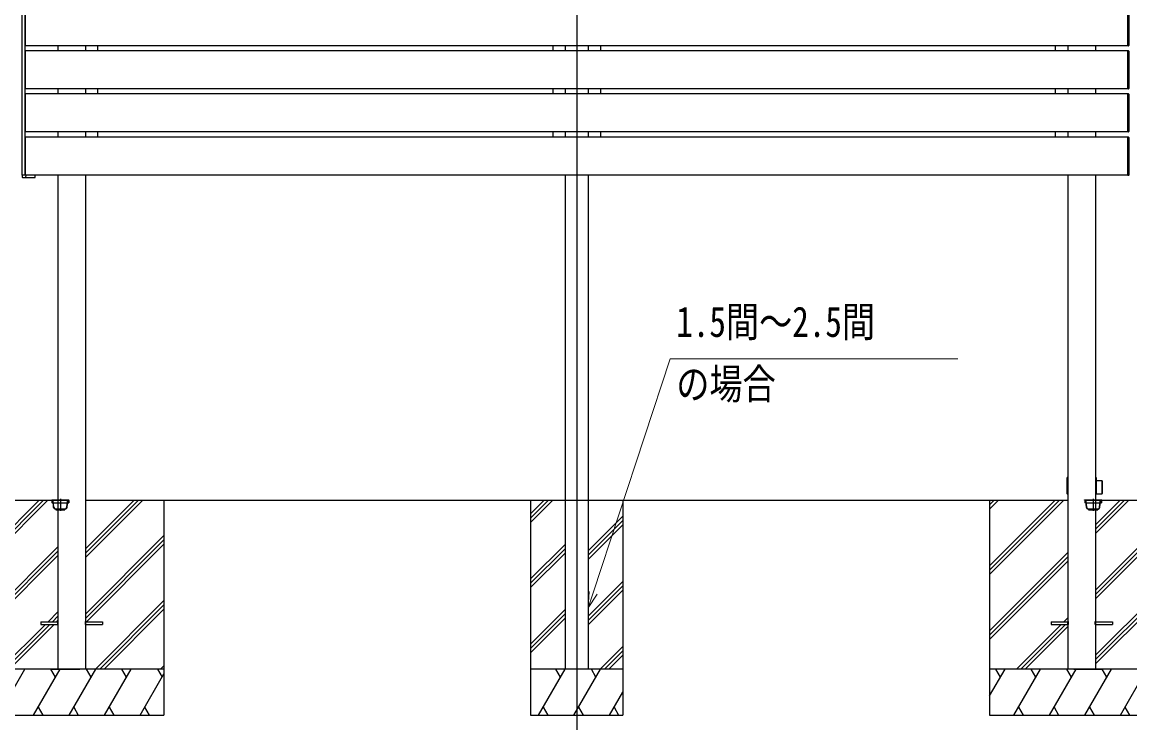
# Model space of a CAD drawing. Units: millimetres, scale not verified. Extents: x -12615 to 12615, y -8910 to 8910.
# Drawn here: x -10812 to -7206, y -5300 to -3019 of the extents above; entities that cross this region are included whole.
import ezdxf
from ezdxf.enums import TextEntityAlignment as Align

# ---------------------------------------------------------------- set-up
doc = ezdxf.new("R2010")
doc.units = ezdxf.units.MM
doc.header["$LTSCALE"] = 30
for name, color, linetype in [('0-4_YKK_12', 2, 'Continuous'), ('0-5_YKK_13', 4, 'Continuous'), ('0-6_YKK_A1', 4, 'Continuous'), ('0-9_YSS_K', 3, 'Continuous')]:
    doc.layers.add(name, color=color, linetype=linetype)
doc.layers.add('0-7_YKK_D', color=6, linetype='Continuous', lineweight=18)
doc.styles.add('ＭＳ ゴシック', font='')
doc.styles.get('ＭＳ ゴシック').set_extended_font_data('MS Gothic')

msp = doc.modelspace()

# ---------------------------------------------------------------- linework, layer by layer
at = {"layer": '0-4_YKK_12'}
for p, q in [((-9006.17, -1834.91), (-9006.17, -5381.28)), ((-10687.17, -4571), (-10687.17, -4609)), ((-7325.17, -4571), (-7325.17, -4609))]:
    msp.add_line(p, q, dxfattribs=at)
at = {"layer": '0-5_YKK_13'}
for p, q in [((-7211.67, -3095), (-7211.67, -2973)), ((-7209.17, -2973.09), (-7209.17, -3094.91)), ((-7211.67, -3096.3), (-7211.67, -3095)), ((-7210.11, -3096.2), (-7211.67, -3096.3)), ((-7209.17, -3094.91), (-7209.17, -3095.21)), ((-7211.67, -3235), (-7211.67, -3113)), ((-7209.17, -3112.79), (-7209.17, -3113.09)), ((-7209.17, -3113.09), (-7209.17, -3234.91)), ((-7211.67, -3236.3), (-7211.67, -3235)), ((-7210.11, -3236.2), (-7211.67, -3236.3)), ((-7209.17, -3234.91), (-7209.17, -3235.21)), ((-7211.67, -3375), (-7211.67, -3253)), ((-7209.17, -3252.79), (-7209.17, -3253.09)), ((-7209.17, -3253.09), (-7209.17, -3374.91)), ((-7211.67, -3376.3), (-7211.67, -3375)), ((-7210.11, -3376.2), (-7211.67, -3376.3)), ((-7209.17, -3374.91), (-7209.17, -3375.21)), ((-7211.67, -3516.4), (-7211.67, -3394.4)), ((-7209.17, -3394.19), (-7209.17, -3394.49)), ((-7209.17, -3394.49), (-7209.17, -3516.31)), ((-7211.67, -3517.7), (-7211.67, -3516.4)), ((-7210.11, -3517.6), (-7211.67, -3517.7)), ((-7209.17, -3516.31), (-7209.17, -3516.61)), ((-10715.17, -4574), (-10659.17, -4574)), ((-10711.03, -4576), (-10714.67, -4576)), ((-10714.67, -4576), (-10714.67, -4584)), ((-10710.05, -4575.75), (-10711.07, -4575.75)), ((-10709.06, -4598.52), (-10711.04, -4575.91)), ((-10663.3, -4576), (-10711.03, -4576)), ((-10708.06, -4598.44), (-10710.04, -4575.83)), ((-10666.27, -4598.44), (-10664.29, -4575.83)), ((-10665.27, -4598.52), (-10663.3, -4575.91)), ((-10664.29, -4575.75), (-10663.27, -4575.75)), ((-10659.67, -4576), (-10663.3, -4576)), ((-10659.67, -4576), (-10659.67, -4584)), ((-10659.17, -4575), (-10659.17, -4574)), ((-7353.17, -4574), (-7297.17, -4574)), ((-7349.03, -4576), (-7352.67, -4576)), ((-7352.67, -4576), (-7352.67, -4584)), ((-7348.05, -4575.75), (-7349.07, -4575.75)), ((-7347.06, -4598.52), (-7349.04, -4575.91)), ((-7301.3, -4576), (-7349.03, -4576)), ((-7346.06, -4598.44), (-7348.04, -4575.83)), ((-7304.27, -4598.44), (-7302.29, -4575.83)), ((-7303.27, -4598.52), (-7301.3, -4575.91)), ((-7302.29, -4575.75), (-7301.27, -4575.75)), ((-7297.67, -4576), (-7301.3, -4576)), ((-7297.67, -4576), (-7297.67, -4584)), ((-7297.17, -4575), (-7297.17, -4574)), ((-10710.33, -4584), (-10714.66, -4584)), ((-10710.33, -4584), (-10664, -4584)), ((-10709.31, -4584.25), (-10710.31, -4584.25)), ((-10703.08, -4603), (-10670.86, -4603)), ((-10671.25, -4604), (-10703.08, -4604)), ((-10672.17, -4606), (-10672.17, -4604)), ((-10665.03, -4584.25), (-10664.03, -4584.25)), ((-10664, -4584), (-10659.67, -4584)), ((-7348.33, -4584), (-7352.66, -4584)), ((-7348.33, -4584), (-7302, -4584)), ((-7347.31, -4584.25), (-7348.31, -4584.25)), ((-7341.08, -4603), (-7308.86, -4603)), ((-7309.25, -4604), (-7341.08, -4604)), ((-7310.17, -4606), (-7310.17, -4604)), ((-7303.03, -4584.25), (-7302.03, -4584.25)), ((-7302, -4584), (-7297.67, -4584))]:
    msp.add_line(p, q, dxfattribs=at)
for points in [[(-7211.67, -3113), (-7211.67, -3111.7), (-7210.11, -3111.8)], [(-7211.67, -3253), (-7211.67, -3251.7), (-7210.11, -3251.8)], [(-7211.67, -3394.4), (-7211.67, -3393.1), (-7210.11, -3393.2)], [(-10659.17, -4575), (-10715.17, -4575), (-10715.17, -4574)], [(-7297.17, -4575), (-7353.17, -4575), (-7353.17, -4574)], [(-10702.17, -4604), (-10702.17, -4606), (-10672.17, -4606)], [(-7340.17, -4604), (-7340.17, -4606), (-7310.17, -4606)]]:
    msp.add_lwpolyline(points, dxfattribs=at)
for centre, radius, start, end in [((-7210.17, -3095.21), 1, 273.5, 0), ((-7210.17, -3112.79), 1, 0, 86.5), ((-7210.17, -3235.21), 1, 273.5, 0), ((-7210.17, -3252.79), 1, 0, 86.5), ((-7210.17, -3375.21), 1, 273.5, 0), ((-7210.17, -3394.19), 1, 0, 86.5), ((-7210.17, -3516.61), 1, 273.5, 0), ((-10712.04, -4576), 2, 5, 90), ((-10712.04, -4576), 1, 5, 90), ((-10662.3, -4576), 2, 90, 175), ((-10662.3, -4576), 1, 90, 175), ((-7350.04, -4576), 2, 5, 90), ((-7350.04, -4576), 1, 5, 90), ((-7300.3, -4576), 2, 90, 175), ((-7300.3, -4576), 1, 90, 175), ((-10703.08, -4598), 6, 185, 270), ((-10703.08, -4598), 5, 185, 270), ((-10671.25, -4598), 5, 270, 355), ((-10671.25, -4598), 6, 270, 355), ((-7341.08, -4598), 6, 185, 270), ((-7341.08, -4598), 5, 185, 270), ((-7309.25, -4598), 5, 270, 355), ((-7309.25, -4598), 6, 270, 355)]:
    msp.add_arc(centre, radius, start, end, dxfattribs=at)
at = {"layer": '0-6_YKK_A1'}
for p, q in [((-10811.17, -3517.4), (-10811.17, -1852)), ((-10801.17, -3517.4), (-10801.17, -1852)), ((-7211.67, -3096), (-7211.67, -2972)), ((-10695.37, -3096), (-10695.37, -3112)), ((-10604.97, -3096), (-10604.97, -3112)), ((-10564.97, -3112), (-10564.97, -3096)), ((-9083.67, -3096), (-9083.67, -3112)), ((-9043.67, -3096), (-9043.67, -3112)), ((-8968.67, -3096), (-8968.67, -3112)), ((-8928.67, -3096), (-8928.67, -3112)), ((-7447.37, -3112), (-7447.37, -3096)), ((-7407.37, -3096), (-7407.37, -3112)), ((-7316.97, -3096), (-7316.97, -3112)), ((-7211.67, -3112), (-10800.67, -3112)), ((-7211.67, -3236), (-7211.67, -3112)), ((-10695.37, -3236), (-10695.37, -3252)), ((-10604.97, -3236), (-10604.97, -3252)), ((-10564.97, -3252), (-10564.97, -3236)), ((-9083.67, -3236), (-9083.67, -3252)), ((-9043.67, -3236), (-9043.67, -3252)), ((-8968.67, -3236), (-8968.67, -3252)), ((-8928.67, -3236), (-8928.67, -3252)), ((-7447.37, -3252), (-7447.37, -3236)), ((-7407.37, -3236), (-7407.37, -3252)), ((-7316.97, -3236), (-7316.97, -3252)), ((-7211.67, -3252), (-10800.67, -3252)), ((-7211.67, -3376), (-7211.67, -3252)), ((-10695.37, -3376), (-10695.37, -3393.4)), ((-10604.97, -3376), (-10604.97, -3393.4)), ((-10564.97, -3392), (-10564.97, -3376)), ((-9083.67, -3376), (-9083.67, -3392)), ((-9043.67, -3376), (-9043.67, -3393.4)), ((-8968.67, -3376), (-8968.67, -3393.4)), ((-8928.67, -3376), (-8928.67, -3392)), ((-7447.37, -3392), (-7447.37, -3376)), ((-7407.37, -3376), (-7407.37, -3393.4)), ((-7316.97, -3376), (-7316.97, -3393.4)), ((-7211.67, -3393.4), (-10800.67, -3393.4)), ((-7211.67, -3517.4), (-7211.67, -3393.4)), ((-10771.17, -3517.4), (-10811.17, -3517.4)), ((-10811.17, -3517.4), (-10811.17, -3523.9)), ((-10810.17, -3517.4), (-10811.17, -3517.4)), ((-10810.17, -3524.9), (-10800.26, -3524.9)), ((-10798.26, -3524.9), (-10800.26, -3524.9)), ((-10797.86, -3517.4), (-10798.86, -3517.4)), ((-10798.26, -3524.9), (-10770.26, -3524.9)), ((-10695.37, -3517.4), (-10695.37, -5125)), ((-10604.97, -3517.4), (-10604.97, -5125)), ((-9043.67, -3517.4), (-9043.67, -5125)), ((-8968.67, -3517.4), (-8968.67, -5125)), ((-7407.37, -3517.4), (-7407.37, -5125)), ((-7316.97, -3517.4), (-7316.97, -5125)), ((-7409.09, -4500.5), (-7408.39, -4500.5)), ((-7408.39, -4500.8), (-7408.67, -4532.75)), ((-7408.39, -4500.5), (-7407.37, -4500.5)), ((-7408.39, -4500.5), (-7408.39, -4500.8)), ((-7407.37, -4500.8), (-7408.39, -4500.8)), ((-7316.45, -4500.8), (-7316.97, -4500.8)), ((-7316.45, -4500.5), (-7316.45, -4500.8)), ((-7316.29, -4519.21), (-7316.45, -4500.8)), ((-7315.45, -4500.8), (-7315.3, -4518.09)), ((-7408.67, -4532.75), (-7409.67, -4532.75)), ((-7408.67, -4532.75), (-7408.48, -4554.7)), ((-7407.37, -4532.75), (-7408.67, -4532.75)), ((-7315.17, -4532.75), (-7316.97, -4532.75)), ((-7295.46, -4511.74), (-7315.35, -4511.4)), ((-7315.05, -4519.24), (-7315.17, -4532.75)), ((-7315.17, -4532.75), (-7315.05, -4546.26)), ((-7295.46, -4532.75), (-7295.46, -4511.74)), ((-7295.46, -4553.76), (-7295.46, -4532.75)), ((-7295.17, -4512.04), (-7295.17, -4553.46)), ((-11283.72, -4575), (-10695.37, -4575)), ((-10949.92, -4769.18), (-10755.74, -4575)), ((-10949.92, -4783.32), (-10741.6, -4575)), ((-10949.92, -4797.46), (-10727.45, -4575)), ((-10604.97, -4575), (-7407.37, -4575)), ((-10604.72, -4760.63), (-10419.09, -4575)), ((-10604.72, -4746.49), (-10433.23, -4575)), ((-10604.72, -4732.35), (-10447.37, -4575)), ((-10349.92, -4575), (-10349.92, -5275)), ((-9156.17, -4575), (-9156.17, -5275)), ((-9156.17, -4618.98), (-9112.19, -4575)), ((-9156.17, -4633.12), (-9098.05, -4575)), ((-9156.17, -4647.26), (-9083.9, -4575)), ((-8856.17, -4575), (-8856.17, -5275)), ((-7662.17, -4575), (-7662.17, -5275)), ((-7662.17, -4788.18), (-7448.99, -4575)), ((-7662.17, -4802.32), (-7434.85, -4575)), ((-7662.17, -4816.46), (-7420.7, -4575)), ((-7662.17, -4604.33), (-7632.84, -4575)), ((-7662.17, -4590.19), (-7646.98, -4575)), ((-7662.17, -4576.05), (-7661.12, -4575)), ((-7408.48, -4555), (-7409.18, -4555)), ((-7408.48, -4554.7), (-7407.37, -4554.7)), ((-7408.48, -4555), (-7408.48, -4554.7)), ((-7407.37, -4555), (-7408.48, -4555)), ((-7316.97, -4554.7), (-7316.36, -4554.7)), ((-7316.36, -4555), (-7316.97, -4555)), ((-7316.97, -4655.11), (-7236.86, -4575)), ((-7316.97, -4669.25), (-7222.71, -4575)), ((-7316.97, -4683.4), (-7208.57, -4575)), ((-7316.97, -4575), (-7092.37, -4575)), ((-7316.36, -4554.7), (-7316.29, -4546.29)), ((-7316.36, -4555), (-7316.36, -4554.7)), ((-7315.66, -4555), (-7316.36, -4555)), ((-7315.3, -4547.41), (-7315.36, -4554.7)), ((-7315.35, -4554.1), (-7295.46, -4553.76)), ((-8968.67, -4739.85), (-8856.17, -4627.35)), ((-8968.67, -4753.99), (-8856.17, -4641.49)), ((-7316.97, -4867.24), (-7092.37, -4642.64)), ((-8968.67, -4768.13), (-8856.17, -4655.63)), ((-7316.97, -4881.38), (-7092.37, -4656.79)), ((-7316.97, -4895.53), (-7092.37, -4670.93)), ((-10604.72, -4944.48), (-10349.92, -4689.68)), ((-10604.72, -4958.62), (-10349.92, -4703.82)), ((-10602.46, -4970.5), (-10349.92, -4717.96)), ((-9156.17, -4831.11), (-9043.67, -4718.61)), ((-10949.92, -4981.31), (-10695.12, -4726.51)), ((-10949.92, -4995.45), (-10695.12, -4740.65)), ((-10949.92, -5009.59), (-10695.12, -4754.79)), ((-9156.17, -4845.25), (-9043.67, -4732.75)), ((-9156.17, -4859.39), (-9043.67, -4746.9)), ((-7662.17, -5000.31), (-7407.37, -4745.51)), ((-7662.17, -5014.45), (-7407.37, -4759.65)), ((-7662.17, -5028.59), (-7407.37, -4773.79)), ((-8968.67, -4951.98), (-8856.17, -4839.48)), ((-8968.67, -4966.12), (-8856.17, -4853.62)), ((-8968.67, -4980.26), (-8856.17, -4867.76)), ((-7316.97, -5079.37), (-7092.37, -4854.77)), ((-10573.11, -5125), (-10349.92, -4901.81)), ((-7316.97, -5093.51), (-7092.37, -4868.92)), ((-7316.97, -5107.66), (-7092.37, -4883.06)), ((-10726.98, -4970.5), (-10695.12, -4938.64)), ((-10558.97, -5125), (-10349.92, -4915.95)), ((-10544.82, -5125), (-10349.92, -4930.09)), ((-9156.17, -5043.24), (-9043.67, -4930.74)), ((-10750.23, -4970.5), (-10750.23, -4979.5)), ((-10750.23, -4970.5), (-10695.23, -4970.5)), ((-10712.83, -4970.5), (-10695.12, -4952.78)), ((-10698.69, -4970.5), (-10695.12, -4966.93)), ((-10695.37, -4979.99), (-10695.37, -4970.01)), ((-10605.23, -4970.5), (-10550.23, -4970.5)), ((-10604.97, -4979.99), (-10604.97, -4970.01)), ((-10550.23, -4970.5), (-10550.23, -4979.5)), ((-9156.17, -5057.38), (-9043.67, -4944.88)), ((-9156.17, -5071.53), (-9043.67, -4959.03)), ((-7462.23, -4970.5), (-7462.23, -4979.5)), ((-7462.23, -4970.5), (-7407.23, -4970.5)), ((-7420.23, -4970.5), (-7407.37, -4957.64)), ((-7405.57, -4970), (-7407.37, -4970)), ((-7407.37, -4979.99), (-7407.37, -4970.01)), ((-7405.57, -4979.99), (-7405.57, -4970.01)), ((-7316.97, -4970), (-7318.77, -4970)), ((-7318.77, -4979.99), (-7318.77, -4970.01)), ((-7317.23, -4970.5), (-7262.23, -4970.5)), ((-7316.97, -4979.99), (-7316.97, -4970.01)), ((-7262.23, -4970.5), (-7262.23, -4979.5)), ((-10881.48, -5125), (-10735.98, -4979.5)), ((-10867.33, -5125), (-10721.83, -4979.5)), ((-10853.19, -5125), (-10707.69, -4979.5)), ((-10750.23, -4979.5), (-10695.23, -4979.5)), ((-10605.23, -4979.5), (-10550.23, -4979.5)), ((-7574.73, -5125), (-7429.23, -4979.5)), ((-7560.58, -5125), (-7415.08, -4979.5)), ((-7546.44, -5125), (-7407.37, -4985.93)), ((-7462.23, -4979.5), (-7407.23, -4979.5)), ((-7407.37, -4980), (-7405.57, -4980)), ((-7318.77, -4980), (-7316.97, -4980)), ((-7317.23, -4979.5), (-7262.23, -4979.5)), ((-8929.56, -5125), (-8856.17, -5051.61)), ((-8915.42, -5125), (-8856.17, -5065.75)), ((-8901.27, -5125), (-8856.17, -5079.89)), ((-10360.98, -5125), (-10349.92, -5113.94)), ((-10349.92, -5125), (-10949.92, -5125)), ((-10889.7, -5275), (-10803.1, -5125)), ((-10774.23, -5275), (-10687.63, -5125)), ((-10702.63, -5150.98), (-10717.63, -5125)), ((-10714.37, -5125), (-10713.87, -5125)), ((-10713.87, -5125), (-10624.47, -5125)), ((-10658.76, -5275), (-10572.16, -5125)), ((-10624.47, -5125), (-10623.97, -5125)), ((-10587.16, -5150.98), (-10602.16, -5125)), ((-10543.29, -5275), (-10456.69, -5125)), ((-10471.69, -5150.98), (-10486.69, -5125)), ((-10427.82, -5275), (-10349.92, -5140.07)), ((-10371.22, -5125), (-10356.22, -5150.98)), ((-8856.17, -5125), (-9156.17, -5125)), ((-9130.68, -5275), (-9044.08, -5125)), ((-9059.08, -5150.98), (-9074.08, -5125)), ((-9015.21, -5275), (-8928.61, -5125)), ((-8943.61, -5150.98), (-8958.61, -5125)), ((-6747.17, -5125), (-7662.17, -5125)), ((-7662.17, -5212.21), (-7611.82, -5125)), ((-7626.82, -5150.98), (-7641.82, -5125)), ((-7582.95, -5275), (-7496.35, -5125)), ((-7511.35, -5150.98), (-7526.35, -5125)), ((-7467.48, -5275), (-7380.88, -5125)), ((-7395.88, -5150.98), (-7410.88, -5125)), ((-7388.37, -5125), (-7387.87, -5125)), ((-7387.87, -5125), (-7388.37, -5125)), ((-7387.87, -5125), (-7298.47, -5125)), ((-7386.27, -5125), (-7384.87, -5125)), ((-7385.57, -5125), (-7385.87, -5125)), ((-7385.87, -5125), (-7382.87, -5125)), ((-7384.67, -5125), (-7385.57, -5125)), ((-7384.87, -5125), (-7384.37, -5125)), ((-7384.37, -5125), (-7384.67, -5125)), ((-7352.01, -5275), (-7265.41, -5125)), ((-7303.47, -5125), (-7300.47, -5125)), ((-7302.67, -5125), (-7302.37, -5125)), ((-7301.97, -5125), (-7301.47, -5125)), ((-7301.47, -5125), (-7300.07, -5125)), ((-7300.47, -5125), (-7300.77, -5125)), ((-7300.17, -5125), (-7300.47, -5125)), ((-7300.07, -5125), (-7300.17, -5125)), ((-7300.07, -5125), (-7299.77, -5125)), ((-7299.77, -5125), (-7300.07, -5125)), ((-7298.47, -5125), (-7297.97, -5125)), ((-7297.97, -5125), (-7298.47, -5125)), ((-7298.27, -5125), (-7297.97, -5125)), ((-7280.41, -5150.98), (-7295.41, -5125)), ((-7236.54, -5275), (-7149.94, -5125)), ((-8899.74, -5275), (-8856.17, -5199.53)), ((-10759.23, -5249.02), (-10744.23, -5275)), ((-10643.76, -5249.02), (-10628.76, -5275)), ((-10528.29, -5249.02), (-10513.29, -5275)), ((-10412.82, -5249.02), (-10397.82, -5275)), ((-9115.68, -5249.02), (-9100.68, -5275)), ((-9000.21, -5249.02), (-8985.21, -5275)), ((-8884.74, -5249.02), (-8869.74, -5275)), ((-7567.95, -5249.02), (-7552.95, -5275)), ((-7452.48, -5249.02), (-7437.48, -5275)), ((-7337.01, -5249.02), (-7322.01, -5275)), ((-7221.54, -5249.02), (-7206.54, -5275)), ((-10949.92, -5275), (-10349.92, -5275)), ((-9156.17, -5275), (-8856.17, -5275)), ((-7662.17, -5275), (-6747.17, -5275))]:
    msp.add_line(p, q, dxfattribs=at)
for points in [[(-7211.67, -3096), (-10800.29, -3096), (-10800.67, -2972)], [(-7211.67, -3236), (-10800.29, -3236), (-10800.67, -3112)], [(-7211.67, -3376), (-10800.29, -3376), (-10800.67, -3252)], [(-7211.67, -3517.4), (-10800.29, -3517.4), (-10800.67, -3393.4)], [(-10799.26, -3523.96), (-10798.86, -3517.4), (-10799.86, -3517.4), (-10810.17, -3517.4)], [(-10769.26, -3523.96), (-10768.86, -3517.4), (-10769.86, -3517.4), (-10797.86, -3517.4)], [(-7409.48, -4554.7), (-7409.67, -4532.75), (-7409.39, -4500.8)], [(-7316.97, -4500.5), (-7316.45, -4500.5), (-7315.75, -4500.5)], [(-7316.29, -4519.21), (-7315.29, -4519.24), (-7315.05, -4519.24)], [(-7316.29, -4546.29), (-7315.29, -4546.26), (-7315.05, -4546.26)], [(-7388.37, -5125), (-7388.07, -5125), (-7386.17, -5125), (-7385.87, -5125), (-7386.17, -5125), (-7386.27, -5125)], [(-7386.27, -5125), (-7386.57, -5125), (-7386.27, -5125)], [(-7383.17, -5125), (-7386.17, -5125), (-7385.87, -5125), (-7383.97, -5125), (-7383.67, -5125), (-7383.97, -5125), (-7386.27, -5125), (-7386.57, -5125), (-7386.48, -5125), (-7386.26, -5125), (-7386.17, -5125), (-7386.13, -5125), (-7383.71, -5125), (-7383.67, -5125), (-7380.67, -5125), (-7379.54, -5125), (-7379.28, -5125), (-7378.07, -5125), (-7377.81, -5125)], [(-7308.53, -5125), (-7308.27, -5125), (-7307.05, -5125), (-7306.79, -5125), (-7305.67, -5125)], [(-7305.67, -5125), (-7302.67, -5125), (-7302.63, -5125), (-7300.21, -5125), (-7300.17, -5125), (-7300.08, -5125), (-7299.86, -5125), (-7299.77, -5125), (-7300.07, -5125), (-7302.37, -5125), (-7302.67, -5125)], [(-7302.37, -5125), (-7300.47, -5125), (-7300.17, -5125), (-7303.17, -5125)], [(-7300.77, -5125), (-7301.67, -5125), (-7301.97, -5125)], [(-7300.47, -5125), (-7300.17, -5125), (-7298.27, -5125)]]:
    msp.add_lwpolyline(points, dxfattribs=at)
for centre, radius, start, end in [((-10810.17, -3523.9), 1, 180, 270), ((-10800.26, -3523.9), 1, 270, 356.5), ((-10770.26, -3523.9), 1, 270, 356.5), ((-7409.09, -4500.8), 0.3, 90, 179.5), ((-7315.75, -4500.8), 0.3, 0.5, 90), ((-7316.33, -4518.17), 1.04, 272.34943, 4.76455), ((-7295.47, -4512.04), 0.3, 0, 89), ((-7409.18, -4554.7), 0.3, 180.5, 270), ((-7316.35, -4547.34), 1.05, 356.22953, 86.65649), ((-7315.66, -4554.7), 0.3, 270, 359.5), ((-7295.47, -4553.46), 0.3, 271, 0)]:
    msp.add_arc(centre, radius, start, end, dxfattribs=at)
for centre, start_param, end_param in [((-7408.39, -4500.8), 4.7124491, 6.2831693), ((-7316.45, -4500.8), 3.1416086, 4.7123288), ((-7408.48, -4554.7), 0.000016, 1.5707362), ((-7316.36, -4554.7), 1.5708565, 3.1415767)]:
    msp.add_ellipse(centre, major_axis=(-1, 0), ratio=0.002618, start_param=start_param, end_param=end_param, dxfattribs=at)
at = {"layer": '0-7_YKK_D'}
for points in [[(-8968.66, -4925), (-8952.7, -4876.56), (-8701.73, -4114.84), (-7765.76, -4114.84)], [(-8939.73, -4880.84), (-8968.66, -4925), (-8965.68, -4872.28)]]:
    msp.add_lwpolyline(points, dxfattribs=at)
at = {"layer": '0-9_YSS_K'}
for centre, radius in [((-10710.33, -4584), 1), ((-10710.33, -4584), 0.667), ((-10710.33, -4584), 0.333), ((-7348.33, -4584), 1), ((-7348.33, -4584), 0.667), ((-7348.33, -4584), 0.333)]:
    msp.add_arc(centre, radius, 180, 275, dxfattribs=at)

# ---------------------------------------------------------------- texts
at = {"layer": '0-7_YKK_D', "style": 'ＭＳ ゴシック', "width": 0.8}
for s, p in [('1.5間～2.5間', (-8682.22, -4073.03)), ('の場合', (-8682.22, -4275.53))]:
    msp.add_text(s, height=98.97, dxfattribs=at).set_placement(p, align=Align.BOTTOM_LEFT)

doc.saveas('drawing.dxf')
